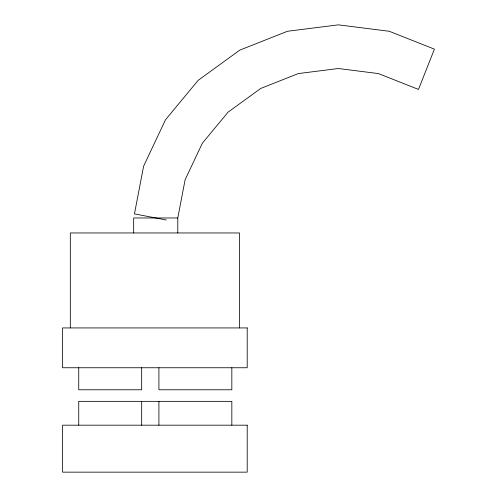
<?xml version="1.0" encoding="UTF-8"?>
<svg xmlns="http://www.w3.org/2000/svg" width="497" height="497" viewBox="0 0 497 497"><rect width="100%" height="100%" fill="white"/><g stroke="black" fill="none" stroke-linecap="round" stroke-linejoin="round"><path stroke-width="0.75" d="M177.789 232.956L177.789 217.966L185.126 179.721L202.347 143.217L228.098 112.129L260.77 88.423L298.306 73.575L338.351 68.518L378.403 73.575L418.48 89.429L434.415 49.141L389.25 31.274L338.351 24.85L287.452 31.274L239.747 50.147L198.228 80.278L165.495 119.783L143.608 166.184L134.457 213.884L166.365 220.009M177.789 217.966L133.668 217.966L133.668 232.956M239.473 327.933L239.473 232.956L70.319 232.956L70.319 327.933M231.832 367.749L231.832 389.772L158.916 389.772L158.916 367.749M231.832 425.183L231.832 401.352L78.737 401.352L78.737 425.183M158.916 401.352L158.916 425.183M141.67 367.749L141.67 389.772L78.737 389.772L78.737 367.749M141.67 401.352L141.67 425.183M247.208 327.933L62.585 327.933L62.585 367.749L247.208 367.749L247.208 327.933M247.208 425.183L62.585 425.183L62.585 472.15L247.208 472.15L247.208 425.183"/></g></svg>
